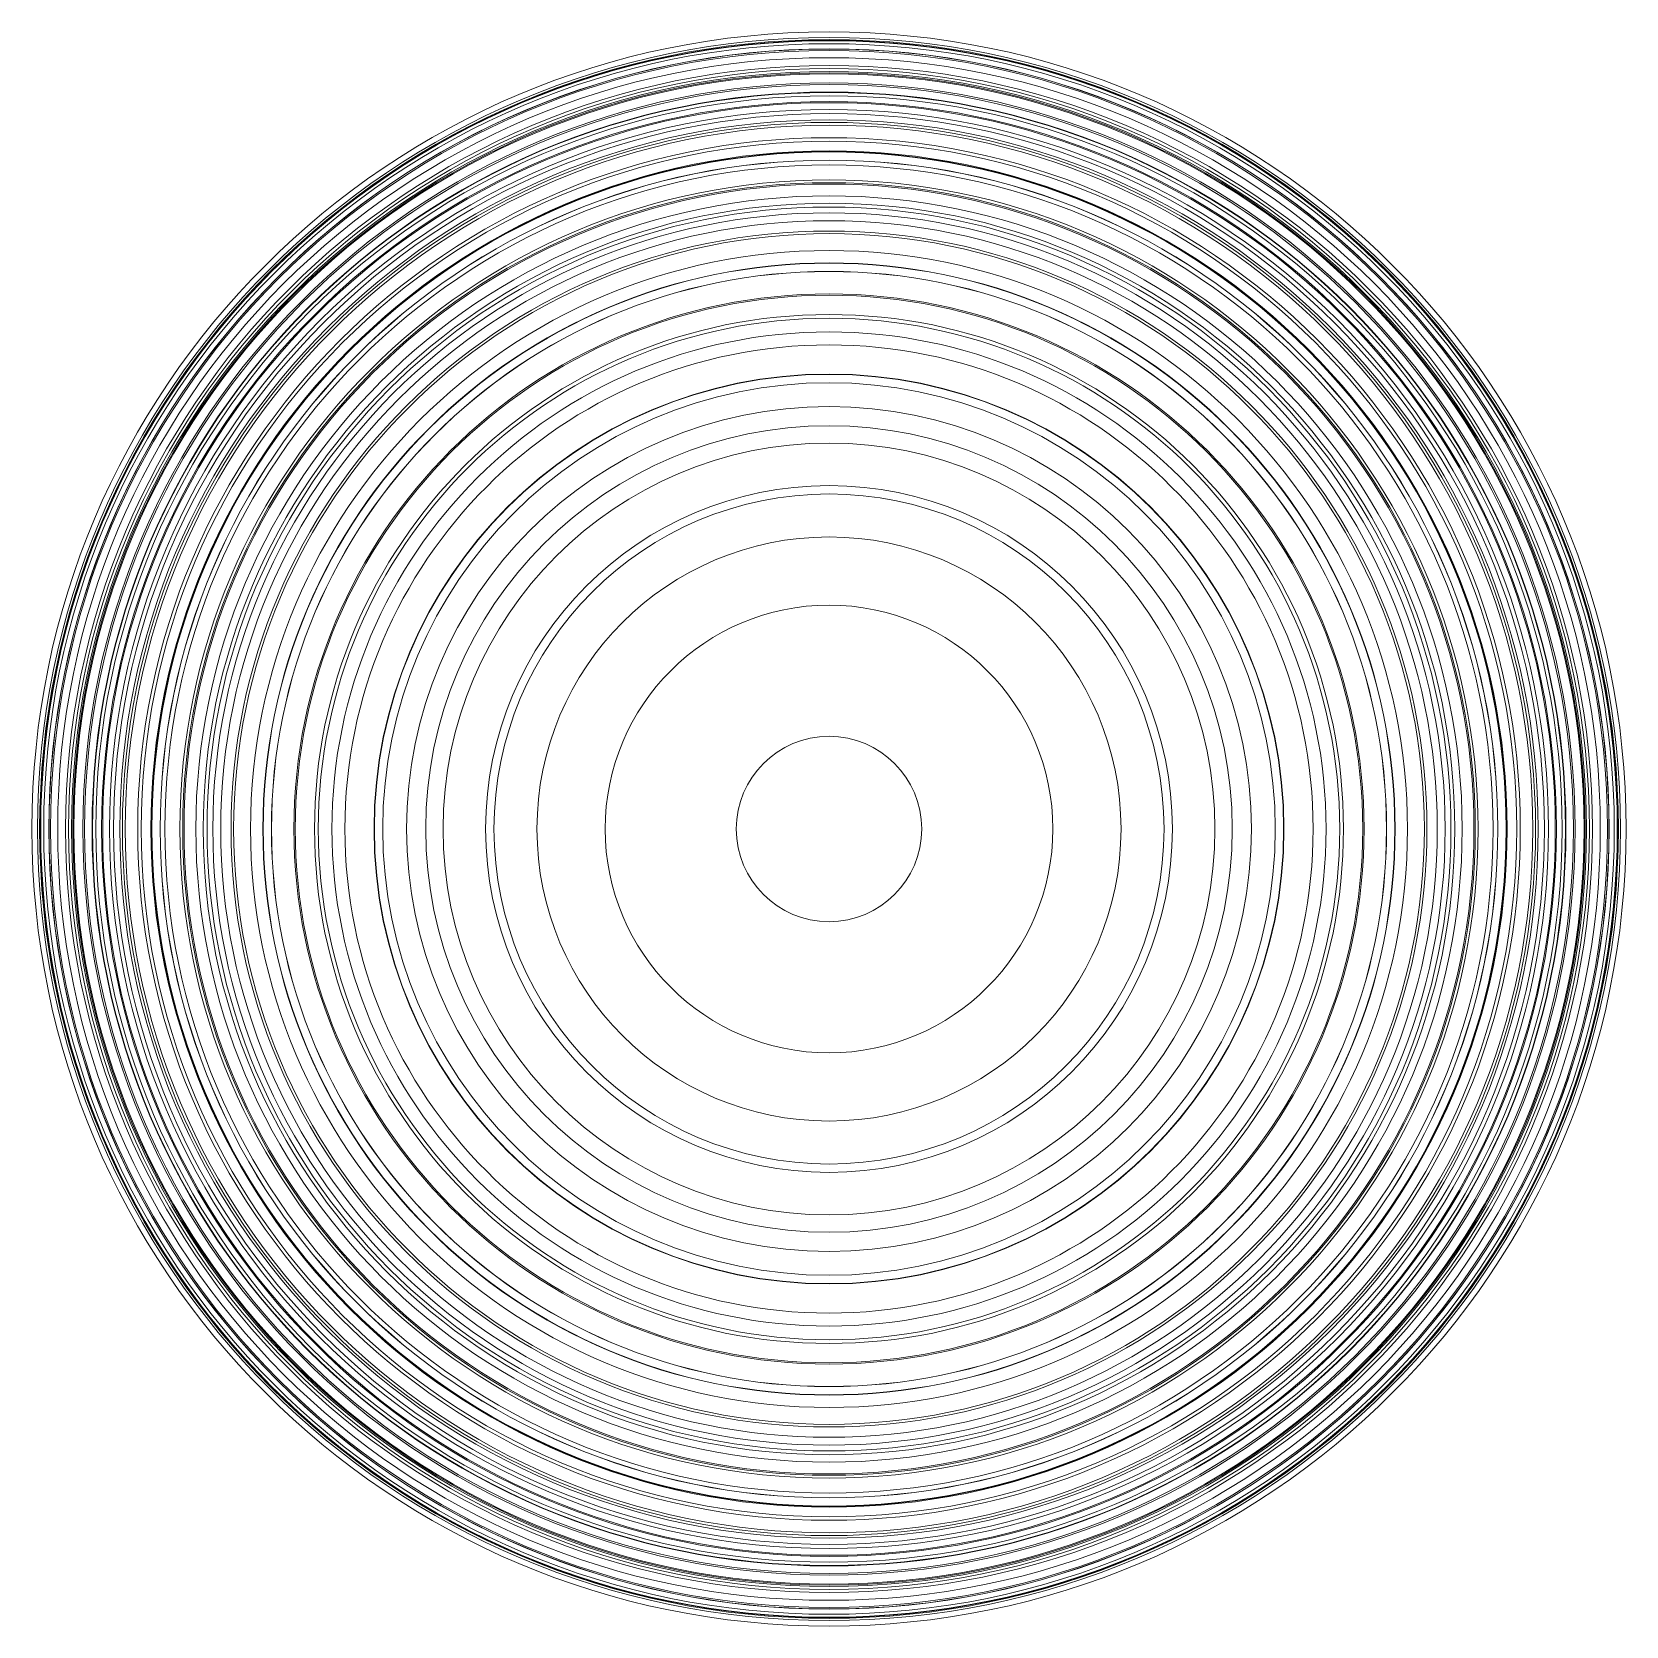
# Model space of a CAD drawing. Units: millimetres on the paper. Extents: x -68.4 to 17.6, y 7.6 to 93.6.
import ezdxf

# ---------------------------------------------------------------- set-up
doc = ezdxf.new("R2010")
doc.units = ezdxf.units.MM
for name, color, linetype, lineweight in [('0-0_ORIGIN', 5, 'Continuous', 18), ('0-1_CAM00', 7, 'Continuous', 18), ('0-2_CAM01', 7, 'Continuous', 18), ('0-3_CAM02', 7, 'Continuous', 18), ('0-4_CAM03', 7, 'Continuous', 18), ('0-5_CAM04', 7, 'Continuous', 18), ('0-6_CAM05', 7, 'Continuous', 18), ('0-7_CAM06', 7, 'Continuous', 18), ('0-8_CAM07', 7, 'Continuous', 18), ('0-9_CAM08', 7, 'Continuous', 18), ('0-A_CAM09', 7, 'Continuous', 18), ('0-B_CAM10', 7, 'Continuous', 18), ('0-C_CAM11', 7, 'Continuous', 18), ('0-D_CAM12', 7, 'Continuous', 18), ('0-E_CAM13', 7, 'Continuous', 18), ('0-F_CAM14', 7, 'Continuous', 18), ('1-0_CAM15', 7, 'Continuous', 18), ('1-1_CAM16', 7, 'Continuous', 18), ('1-2_CAM17', 7, 'Continuous', 18), ('1-3_CAM18', 7, 'Continuous', 18), ('1-4_CAM19', 7, 'Continuous', 18), ('1-5_CAM20', 7, 'Continuous', 18), ('1-6_CAM21', 7, 'Continuous', 18), ('1-7_CAM22', 7, 'Continuous', 18), ('1-8_CAM23', 7, 'Continuous', 18), ('1-9_CAM24', 7, 'Continuous', 18), ('1-A_CAM25', 7, 'Continuous', 18), ('1-B_CAM26', 7, 'Continuous', 18), ('1-C_CAM27', 7, 'Continuous', 18), ('1-D_CAM28', 7, 'Continuous', 18), ('1-E_CAM29', 7, 'Continuous', 18)]:
    doc.layers.add(name, color=color, linetype=linetype, lineweight=lineweight)

msp = doc.modelspace()

# ---------------------------------------------------------------- linework, layer by layer
at = {"layer": '0-0_ORIGIN'}
msp.add_circle((-25.441, 50.606), 5, dxfattribs=at)
at = {"layer": '0-1_CAM00'}
for radius in [43, 42.074, 36.074, 30.074, 24.074, 18.074, 12.074]:
    msp.add_circle((-25.441, 50.606), radius, dxfattribs=at)
at = {"layer": '0-2_CAM01'}
for radius in [43, 39.754, 33.754, 27.754, 21.754, 15.754]:
    msp.add_circle((-25.441, 50.606), radius, dxfattribs=at)
at = {"layer": '0-3_CAM02'}
for radius in [43, 42.524, 36.524, 30.524, 24.524, 18.524]:
    msp.add_circle((-25.441, 50.606), radius, dxfattribs=at)
at = {"layer": '0-4_CAM03'}
for radius in [43, 38.814, 32.814, 26.814, 20.814]:
    msp.add_circle((-25.441, 50.606), radius, dxfattribs=at)
at = {"layer": '0-5_CAM04'}
for radius in [43, 40.791, 34.791, 28.791, 22.791]:
    msp.add_circle((-25.441, 50.606), radius, dxfattribs=at)
at = {"layer": '0-6_CAM05'}
for radius in [43, 42.541, 36.541, 30.541, 24.541]:
    msp.add_circle((-25.441, 50.606), radius, dxfattribs=at)
at = {"layer": '0-7_CAM06'}
for radius in [43, 38.116, 32.116, 26.116]:
    msp.add_circle((-25.441, 50.606), radius, dxfattribs=at)
at = {"layer": '0-8_CAM07'}
for radius in [43, 39.549, 33.549, 27.549]:
    msp.add_circle((-25.441, 50.606), radius, dxfattribs=at)
at = {"layer": '0-9_CAM08'}
for radius in [43, 40.865, 34.865, 28.865]:
    msp.add_circle((-25.441, 50.606), radius, dxfattribs=at)
at = {"layer": '0-A_CAM09'}
for radius in [43, 42.08, 36.08, 30.08]:
    msp.add_circle((-25.441, 50.606), radius, dxfattribs=at)
at = {"layer": '0-B_CAM10'}
for radius in [43, 37.106, 31.208]:
    msp.add_circle((-25.441, 50.606), radius, dxfattribs=at)
at = {"layer": '0-C_CAM11'}
for radius in [43, 38.258, 32.258]:
    msp.add_circle((-25.441, 50.606), radius, dxfattribs=at)
at = {"layer": '0-D_CAM12'}
for radius in [43, 39.238, 33.238]:
    msp.add_circle((-25.441, 50.606), radius, dxfattribs=at)
at = {"layer": '0-E_CAM13'}
for radius in [43, 40.156, 34.156]:
    msp.add_circle((-25.441, 50.606), radius, dxfattribs=at)
at = {"layer": '0-F_CAM14'}
for radius in [43, 41.016, 35.016]:
    msp.add_circle((-25.441, 50.606), radius, dxfattribs=at)
at = {"layer": '1-0_CAM15'}
for radius in [43, 35.823]:
    msp.add_circle((-25.441, 50.606), radius, dxfattribs=at)
at = {"layer": '1-1_CAM16'}
for radius in [43, 42.581, 36.581]:
    msp.add_circle((-25.441, 50.606), radius, dxfattribs=at)
at = {"layer": '1-2_CAM17'}
for radius in [43, 37.293]:
    msp.add_circle((-25.441, 50.606), radius, dxfattribs=at)
at = {"layer": '1-3_CAM18'}
for radius in [43, 37.962]:
    msp.add_circle((-25.441, 50.606), radius, dxfattribs=at)
at = {"layer": '1-4_CAM19'}
for radius in [43, 38.59]:
    msp.add_circle((-25.441, 50.606), radius, dxfattribs=at)
at = {"layer": '1-5_CAM20'}
for radius in [43, 39.18]:
    msp.add_circle((-25.441, 50.606), radius, dxfattribs=at)
at = {"layer": '1-6_CAM21'}
for radius in [43, 39.733]:
    msp.add_circle((-25.441, 50.606), radius, dxfattribs=at)
at = {"layer": '1-7_CAM22'}
for radius in [43, 40.251]:
    msp.add_circle((-25.441, 50.606), radius, dxfattribs=at)
at = {"layer": '1-8_CAM23'}
for radius in [43, 40.736]:
    msp.add_circle((-25.441, 50.606), radius, dxfattribs=at)
at = {"layer": '1-9_CAM24'}
for radius in [43, 41.188]:
    msp.add_circle((-25.441, 50.606), radius, dxfattribs=at)
at = {"layer": '1-A_CAM25'}
for radius in [43, 41.609]:
    msp.add_circle((-25.441, 50.606), radius, dxfattribs=at)
at = {"layer": '1-B_CAM26'}
for radius in [43, 42]:
    msp.add_circle((-25.441, 50.606), radius, dxfattribs=at)
at = {"layer": '1-C_CAM27'}
for radius in [43, 42.362]:
    msp.add_circle((-25.441, 50.606), radius, dxfattribs=at)
at = {"layer": '1-D_CAM28'}
for radius in [43, 42.695]:
    msp.add_circle((-25.441, 50.606), radius, dxfattribs=at)
at = {"layer": '1-E_CAM29'}
msp.add_circle((-25.441, 50.606), 43, dxfattribs=at)

doc.saveas('drawing.dxf')
